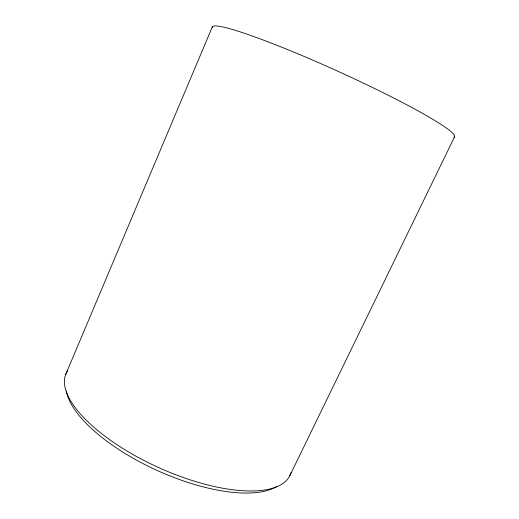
<?xml version="1.0" encoding="UTF-8"?>
<svg xmlns="http://www.w3.org/2000/svg" width="519" height="519" viewBox="0 0 519 519"><rect width="100%" height="100%" fill="white"/><g stroke="black" fill="none" stroke-linecap="round" stroke-linejoin="round"><path stroke-width="0.78" d="M65.647 374.595L212.375 26.78M289.81 475.722L454.586 136.789M291.023 472.608A122.984 47.443 24.4 0 1 157.523 467.061A122.984 47.443 24.4 0 1 67.84 370.462M276.633 486.517A119.422 46.704 24.4 0 1 157.095 470.435A119.422 46.704 24.4 0 1 66.374 391.079M212.232 27.604A133.02 11.483 24.4 0 1 338.823 71.693A133.02 11.483 24.4 0 1 453.969 137.392"/></g></svg>
